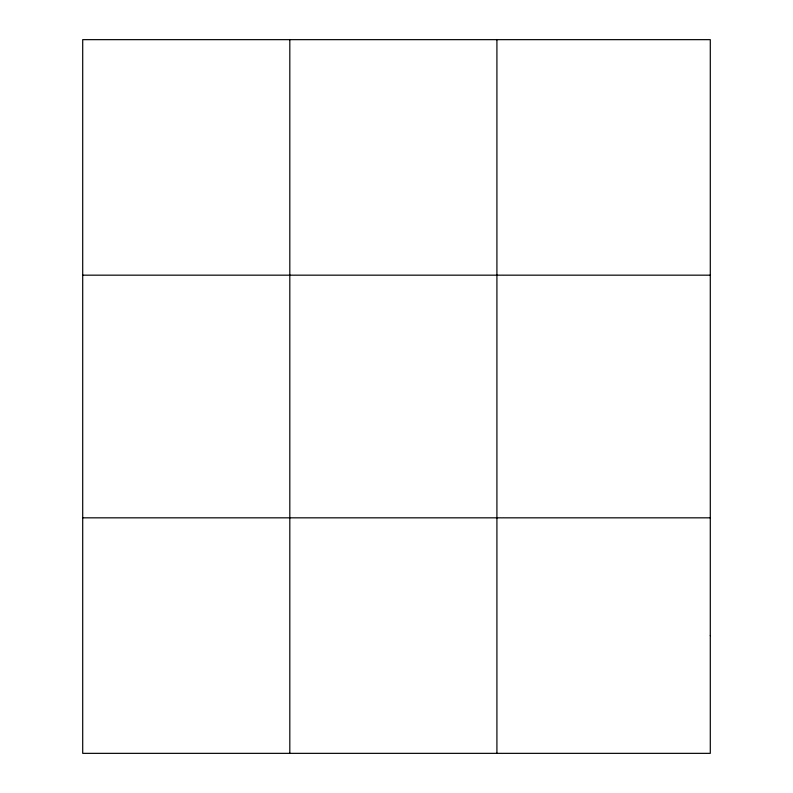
<?xml version="1.0" encoding="UTF-8"?>
<svg xmlns="http://www.w3.org/2000/svg" width="793" height="793" viewBox="0 0 793 793"><rect width="100%" height="100%" fill="white"/><g stroke="black" fill="none" stroke-linecap="round" stroke-linejoin="round"><path stroke-width="1.19" d="M289.812 39.65L289.812 753.35M496.914 39.65L496.914 753.35M82.71 275.171L710.29 275.171M82.71 517.829L710.29 517.829M710.29 635.59L710.29 753.35L82.71 753.35L82.71 39.65L710.29 39.65L710.29 635.59"/></g></svg>
